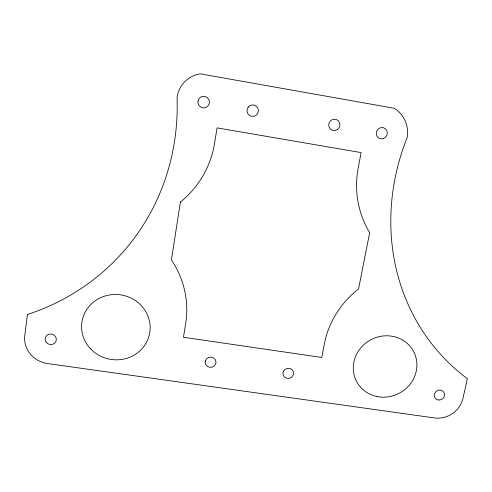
<?xml version="1.0" encoding="UTF-8"?>
<svg xmlns="http://www.w3.org/2000/svg" width="492" height="492" viewBox="0 0 492 492"><rect width="100%" height="100%" fill="white"/><g stroke="black" fill="none" stroke-linecap="round" stroke-linejoin="round"><path stroke-width="0.74" d="M205.312 361.03L205.158 362.37A5.418 5.154 -5.4 0 0 215.822 363.422L215.982 362.081A5.418 5.154 -5.4 0 0 205.312 361.03M27.404 314.493L24.778 335.569A26.187 24.575 13.5 0 0 47.589 363.551L434.356 417.923A24.575 22.786 -29.7 0 0 462.941 398.434L467.4 378.711A220.81 201.898 -50.4 0 1 407.155 137.594A29.409 28.425 -61.2 0 0 394.227 108.283L200.275 73.843A28.155 27.644 65 0 0 177.058 97.49A246.843 229.217 41 0 1 27.404 314.493M180.404 202.015L171.419 259.96A95.257 90.54 13 0 1 185.687 323.435L183.467 337.266L321.768 357.456L324.369 343.908A90.51 84.944 -30.3 0 1 358.557 288.952L369.67 232.667A95.27 90.553 -52 0 1 358.311 167.329L361.146 152.594L217.052 127.883L214.635 142.957A100.183 97.047 44.1 0 1 180.404 202.015M283.337 371.534L282.974 372.825A5.35 5.074 -16 0 0 293.171 375.205L293.539 373.914A5.35 5.074 -16 0 0 283.337 371.534M438.858 400.027A5.264 4.883 -29.7 0 0 444.128 392.733A5.264 4.883 -29.7 0 0 435.211 392.395A5.264 4.883 -29.7 0 0 438.858 400.027M46.346 342.42A5.609 5.264 13.5 0 0 55.94 341.417A5.609 5.264 13.5 0 0 49.987 334.037A5.609 5.264 13.5 0 0 46.346 342.42M383.576 138.48A5.707 5.51 -61.1 0 0 385.476 128.818A5.707 5.51 -61.1 0 0 376.355 132.213A5.707 5.51 -61.1 0 0 383.576 138.48M197.993 101.137A5.843 5.738 64.6 0 0 205.742 107.588A5.843 5.738 64.6 0 0 207.304 97.65A5.843 5.738 64.6 0 0 197.993 101.137M337.463 129.55A5.726 5.59 -66.8 0 0 336.749 119.71A5.726 5.59 -66.8 0 0 328.717 125.417A5.726 5.59 -66.8 0 0 337.463 129.55M248.282 106.973A5.781 5.701 85.2 0 0 251.726 116.358A5.781 5.701 85.2 0 0 258.023 108.664A5.781 5.701 85.2 0 0 248.282 106.973M90.184 348.434A34.335 32.644 8.8 0 0 148.393 338.029A34.335 32.644 8.8 0 0 109.058 295.034A34.335 32.644 8.8 0 0 90.184 348.434M376.595 396.447A32.208 30.289 -27.2 0 0 415.888 357.309A32.208 30.289 -27.2 0 0 362.776 345.698A32.208 30.289 -27.2 0 0 376.595 396.447"/></g></svg>
